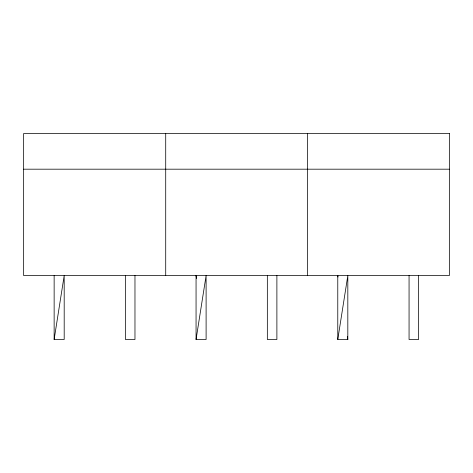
<?xml version="1.0" encoding="UTF-8"?>
<svg xmlns="http://www.w3.org/2000/svg" width="473" height="473" viewBox="0 0 473 473"><rect width="100%" height="100%" fill="white"/><g stroke="black" fill="none" stroke-linecap="round" stroke-linejoin="round"><path stroke-width="0.71" d="M54.141 339.496L64.192 275.57L64.192 339.496L54.141 339.496L54.141 275.57M196.059 339.496L206.104 275.57L206.104 339.496L196.059 339.496L196.059 275.57L196.514 278.473M337.775 339.496L347.821 275.57L347.821 339.496L337.775 339.496L337.775 275.57L338.006 277.018M23.65 169.186L449.35 169.186M347.365 336.593L347.821 339.496M418.605 275.57L418.605 339.496L409.062 339.496L409.062 275.57M307.633 133.504L307.633 275.57M276.888 275.57L276.888 339.496L267.34 339.496L267.34 275.57M165.716 133.504L165.716 275.57M134.971 275.57L134.971 339.496L125.428 339.496L125.428 275.57M449.35 133.504L23.65 133.504L23.65 275.57L449.35 275.57L449.35 133.504"/></g></svg>
